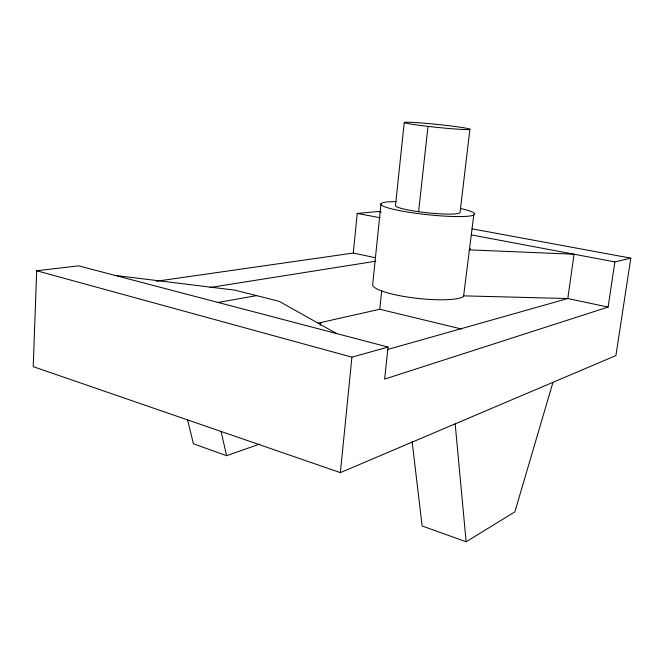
<?xml version="1.0" encoding="UTF-8"?>
<svg xmlns="http://www.w3.org/2000/svg" width="664" height="664" viewBox="0 0 664 664"><rect width="100%" height="100%" fill="white"/><g stroke="black" fill="none" stroke-linecap="round" stroke-linejoin="round"><path stroke-width="1" d="M630.8 258.147L614.872 261.906L608.108 307.075L384.622 379.086L388.05 347.064L78.576 265.841L36.694 270.763L33.2 366.636L340.366 472.619L615.901 355.597L630.8 258.147L471.93 228.806M156.364 281.245L353.306 253.042L357.199 213.434L378.239 211.509L381.294 212.073M340.366 472.619L351.92 357.166L388.05 347.064M380.978 203.79L372.728 284.092A46.438 8.864 6.3 0 0 411.572 297.638A46.438 8.864 6.3 0 0 463.547 296.567L473.805 214.812M318.081 323.136L379.767 309.258L381.709 290.699M404.251 122.442L395.495 205.359A32.486 3.86 6.1 0 0 427.218 212.779A32.486 3.86 6.1 0 0 460.069 212.322L469.896 129.264M418.594 211.708L427.998 126.384M552.971 382.323L514.866 511.869L466.136 541.783L422.13 525.971L412.153 441.834M320.164 325.393L321.102 322.455M469.133 250.411L470.486 248.709M187.563 419.806L193.415 443.776L226.59 455.695L259.699 444.067M387.378 349.554L567.803 298.534L608.108 307.075M218.016 302.435L256.578 295.621M209.915 287.52L375.733 261.218M396.126 201.565L388.448 201.848A47.177 5.611 6.1 0 0 409.223 212.297A47.177 5.611 6.1 0 0 473.382 215.236L474.702 213.899A47.177 5.611 6.1 0 0 460.526 208.496M463.995 295.87L567.803 298.534L574.069 254.229L469.564 249.871M115.113 275.427L234.682 290.11L279.087 301.29L336.673 333.585M357.199 213.434L380.173 217.751M471.457 234.923L614.872 261.906M353.306 253.042L375.06 257.657M379.767 309.258L461.372 328.979M36.694 270.763L351.92 357.166M221.112 431.575L226.59 455.695M455.172 423.856L466.136 541.783M414.294 124.608A33.017 1.477 5.9 0 0 468.942 129.555A33.017 1.477 5.9 0 0 427.965 123.529A33.017 1.477 5.9 0 0 414.294 124.608"/></g></svg>
